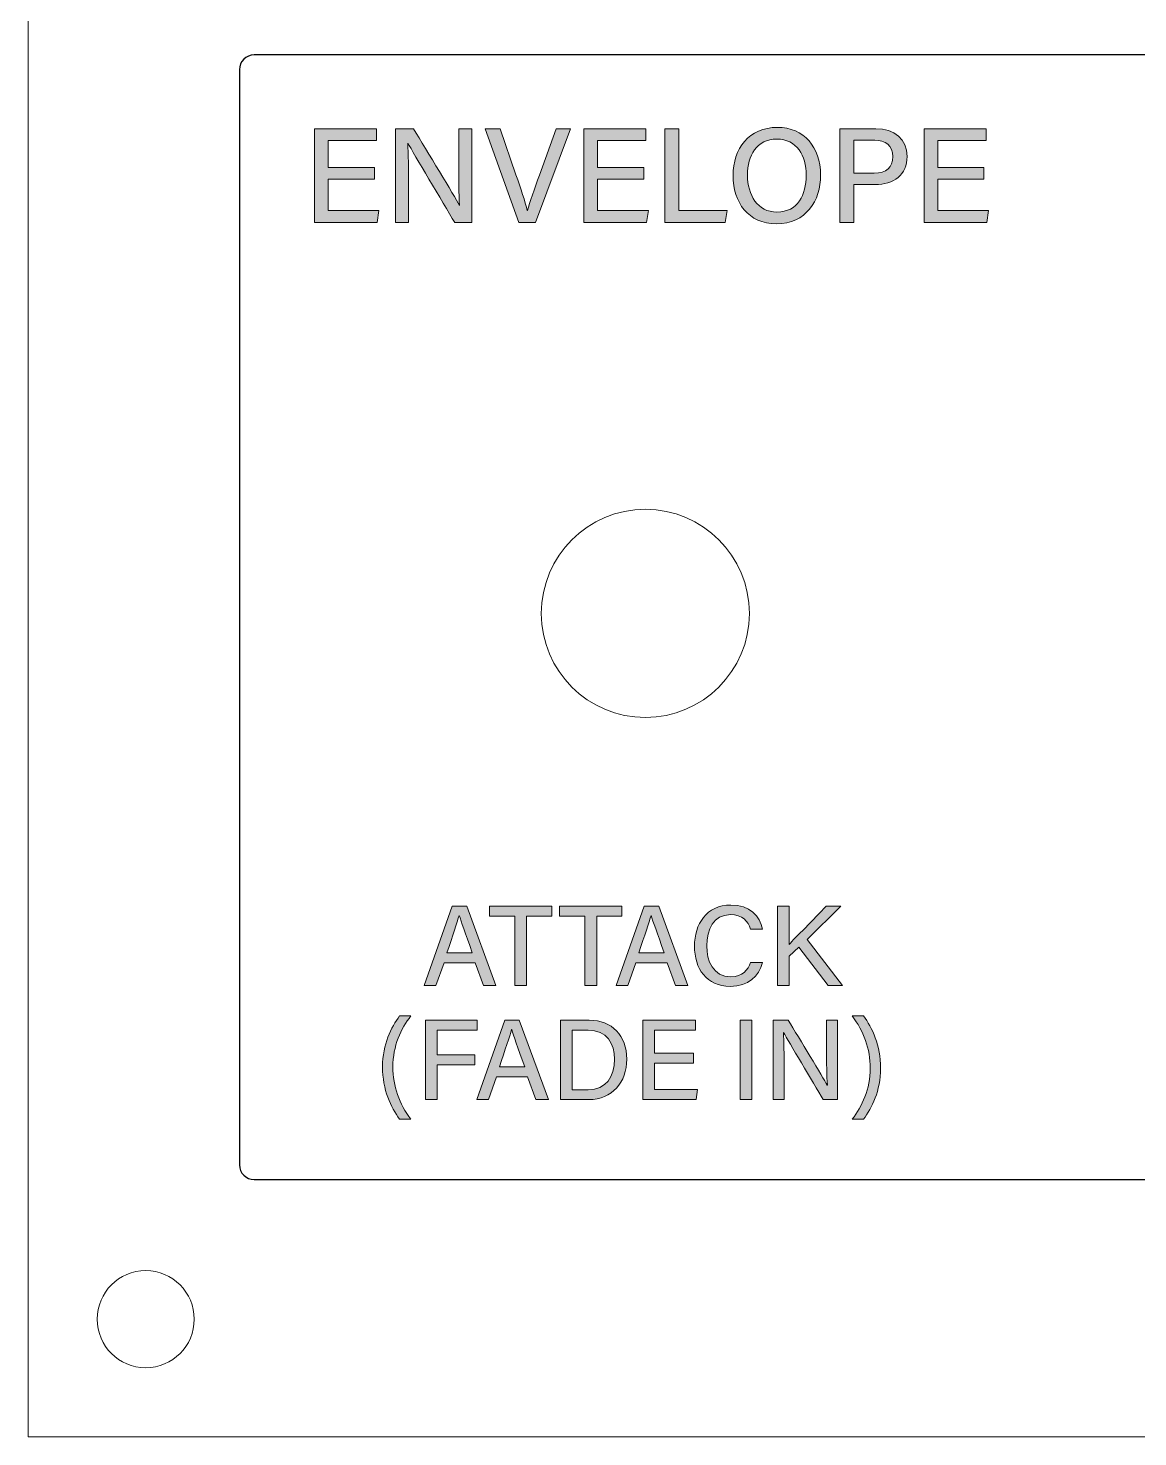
# Model space of a CAD drawing. Header units: millimetres. Extents: x 0 to 175, y 279 to 475.
# Drawn here: x 0 to 37.76, y 279.4 to 327.3 of the extents above; entities that cross this region are included whole.
import ezdxf

# ---------------------------------------------------------------- set-up
doc = ezdxf.new("R2010")
doc.units = ezdxf.units.MM
doc.header["$MEASUREMENT"] = 0
for name, color, linetype, lineweight in [('holes', 7, 'Continuous', 0), ('LINES', 7, 'Continuous', 0), ('new text', 7, 'Continuous', 0), ('outline', 7, 'Continuous', 0)]:
    doc.layers.add(name, color=color, linetype=linetype, lineweight=lineweight)

# ---------------------------------------------------------------- blocks, each defined once
blk = doc.blocks.new('Block_2')
at = {"layer": 'new text', "transparency": 33554687}
h = blk.add_hatch(color=7, dxfattribs=at)
h.dxf.hatch_style = 2
edge = h.paths.add_edge_path()
edge.add_spline(control_points=[(11.779, 322.164), (11.779, 322.164), (10.206, 322.164), (10.206, 322.164), (10.206, 322.164), (10.206, 321.097), (10.206, 321.097), (10.206, 321.097), (11.935, 321.097), (11.935, 321.097), (11.935, 321.097), (11.875, 320.697), (11.875, 320.697), (11.875, 320.697), (9.744, 320.697), (9.744, 320.697), (9.744, 320.697), (9.744, 323.882), (9.744, 323.882), (9.744, 323.882), (11.853, 323.882), (11.853, 323.882), (11.853, 323.882), (11.853, 323.482), (11.853, 323.482), (11.853, 323.482), (10.206, 323.482), (10.206, 323.482), (10.206, 323.482), (10.206, 322.565), (10.206, 322.565), (10.206, 322.565), (11.779, 322.565), (11.779, 322.565), (11.779, 322.565), (11.779, 322.164), (11.779, 322.164)], knot_values=[0, 0, 0, 0, 1, 1, 1, 2, 2, 2, 3, 3, 3, 4, 4, 4, 5, 5, 5, 6, 6, 6, 7, 7, 7, 8, 8, 8, 9, 9, 9, 10, 10, 10, 11, 11, 11, 12, 12, 12, 12], degree=3, periodic=0)
h = blk.add_hatch(color=7, dxfattribs=at)
h.dxf.hatch_style = 2
edge = h.paths.add_edge_path()
edge.add_spline(control_points=[(12.496, 320.697), (12.496, 320.697), (12.496, 323.882), (12.496, 323.882), (12.496, 323.882), (13.111, 323.882), (13.111, 323.882), (13.556, 323.143), (14.501, 321.615), (14.674, 321.268), (14.674, 321.268), (14.681, 321.268), (14.681, 321.268), (14.649, 321.663), (14.651, 322.175), (14.651, 322.695), (14.651, 322.695), (14.651, 323.882), (14.651, 323.882), (14.651, 323.882), (15.093, 323.882), (15.093, 323.882), (15.093, 323.882), (15.093, 320.697), (15.093, 320.697), (15.093, 320.697), (14.514, 320.697), (14.514, 320.697), (14.108, 321.375), (13.114, 323.038), (12.922, 323.397), (12.922, 323.397), (12.915, 323.397), (12.915, 323.397), (12.938, 323.05), (12.94, 322.489), (12.94, 321.915), (12.94, 321.915), (12.94, 320.697), (12.94, 320.697), (12.94, 320.697), (12.496, 320.697), (12.496, 320.697)], knot_values=[0, 0, 0, 0, 1, 1, 1, 2, 2, 2, 3, 3, 3, 4, 4, 4, 5, 5, 5, 6, 6, 6, 7, 7, 7, 8, 8, 8, 9, 9, 9, 10, 10, 10, 11, 11, 11, 12, 12, 12, 13, 13, 13, 14, 14, 14, 14], degree=3, periodic=0)
h = blk.add_hatch(color=7, dxfattribs=at)
h.dxf.hatch_style = 2
edge = h.paths.add_edge_path()
edge.add_spline(control_points=[(16.7, 320.697), (16.7, 320.697), (15.547, 323.882), (15.547, 323.882), (15.547, 323.882), (16.055, 323.882), (16.055, 323.882), (16.055, 323.882), (16.599, 322.317), (16.599, 322.317), (16.76, 321.853), (16.913, 321.4), (16.984, 321.102), (16.984, 321.102), (16.993, 321.102), (16.993, 321.102), (17.06, 321.37), (17.23, 321.842), (17.394, 322.302), (17.394, 322.302), (17.962, 323.882), (17.962, 323.882), (17.962, 323.882), (18.448, 323.882), (18.448, 323.882), (18.448, 323.882), (17.258, 320.697), (17.258, 320.697), (17.258, 320.697), (16.7, 320.697), (16.7, 320.697)], knot_values=[0, 0, 0, 0, 1, 1, 1, 2, 2, 2, 3, 3, 3, 4, 4, 4, 5, 5, 5, 6, 6, 6, 7, 7, 7, 8, 8, 8, 9, 9, 9, 10, 10, 10, 10], degree=3, periodic=0)
h = blk.add_hatch(color=7, dxfattribs=at)
h.dxf.hatch_style = 2
edge = h.paths.add_edge_path()
edge.add_spline(control_points=[(20.947, 322.164), (20.947, 322.164), (19.374, 322.164), (19.374, 322.164), (19.374, 322.164), (19.374, 321.097), (19.374, 321.097), (19.374, 321.097), (21.103, 321.097), (21.103, 321.097), (21.103, 321.097), (21.043, 320.697), (21.043, 320.697), (21.043, 320.697), (18.912, 320.697), (18.912, 320.697), (18.912, 320.697), (18.912, 323.882), (18.912, 323.882), (18.912, 323.882), (21.021, 323.882), (21.021, 323.882), (21.021, 323.882), (21.021, 323.482), (21.021, 323.482), (21.021, 323.482), (19.374, 323.482), (19.374, 323.482), (19.374, 323.482), (19.374, 322.565), (19.374, 322.565), (19.374, 322.565), (20.947, 322.565), (20.947, 322.565), (20.947, 322.565), (20.947, 322.164), (20.947, 322.164)], knot_values=[0, 0, 0, 0, 1, 1, 1, 2, 2, 2, 3, 3, 3, 4, 4, 4, 5, 5, 5, 6, 6, 6, 7, 7, 7, 8, 8, 8, 9, 9, 9, 10, 10, 10, 11, 11, 11, 12, 12, 12, 12], degree=3, periodic=0)
h = blk.add_hatch(color=7, dxfattribs=at)
h.dxf.hatch_style = 2
edge = h.paths.add_edge_path()
edge.add_spline(control_points=[(21.663, 323.882), (21.663, 323.882), (22.136, 323.882), (22.136, 323.882), (22.136, 323.882), (22.136, 321.097), (22.136, 321.097), (22.136, 321.097), (23.783, 321.097), (23.783, 321.097), (23.783, 321.097), (23.721, 320.697), (23.721, 320.697), (23.721, 320.697), (21.663, 320.697), (21.663, 320.697), (21.663, 320.697), (21.663, 323.882), (21.663, 323.882)], knot_values=[0, 0, 0, 0, 1, 1, 1, 2, 2, 2, 3, 3, 3, 4, 4, 4, 5, 5, 5, 6, 6, 6, 6], degree=3, periodic=0)
h = blk.add_hatch(color=7, dxfattribs=at)
h.dxf.hatch_style = 2
edge = h.paths.add_edge_path()
edge.add_spline(control_points=[(24.477, 322.304), (24.477, 321.628), (24.815, 321.049), (25.477, 321.049), (26.192, 321.049), (26.472, 321.641), (26.472, 322.3), (26.472, 322.97), (26.155, 323.53), (25.476, 323.53), (24.781, 323.53), (24.477, 322.972), (24.477, 322.304)], knot_values=[0, 0, 0, 0, 1, 1, 1, 2, 2, 2, 3, 3, 3, 4, 4, 4, 4], degree=3, periodic=0)
edge = h.paths.add_edge_path()
edge.add_spline(control_points=[(26.965, 322.307), (26.965, 321.428), (26.466, 320.651), (25.457, 320.651), (24.508, 320.651), (23.984, 321.376), (23.984, 322.29), (23.984, 323.204), (24.527, 323.928), (25.495, 323.928), (26.399, 323.928), (26.965, 323.259), (26.965, 322.307)], knot_values=[0, 0, 0, 0, 1, 1, 1, 2, 2, 2, 3, 3, 3, 4, 4, 4, 4], degree=3, periodic=0)
h = blk.add_hatch(color=7, dxfattribs=at)
h.dxf.hatch_style = 2
edge = h.paths.add_edge_path()
edge.add_spline(control_points=[(28.091, 322.375), (28.091, 322.375), (28.789, 322.375), (28.789, 322.375), (29.203, 322.375), (29.422, 322.571), (29.422, 322.933), (29.422, 323.31), (29.163, 323.491), (28.805, 323.491), (28.805, 323.491), (28.091, 323.491), (28.091, 323.491), (28.091, 323.491), (28.091, 322.375), (28.091, 322.375)], knot_values=[0, 0, 0, 0, 1, 1, 1, 2, 2, 2, 3, 3, 3, 4, 4, 4, 5, 5, 5, 5], degree=3, periodic=0)
edge = h.paths.add_edge_path()
edge.add_spline(control_points=[(27.616, 323.882), (27.616, 323.882), (28.846, 323.882), (28.846, 323.882), (29.477, 323.882), (29.907, 323.53), (29.907, 322.944), (29.907, 322.31), (29.446, 321.983), (28.822, 321.983), (28.822, 321.983), (28.091, 321.983), (28.091, 321.983), (28.091, 321.983), (28.091, 320.697), (28.091, 320.697), (28.091, 320.697), (27.616, 320.697), (27.616, 320.697), (27.616, 320.697), (27.616, 323.882), (27.616, 323.882)], knot_values=[0, 0, 0, 0, 1, 1, 1, 2, 2, 2, 3, 3, 3, 4, 4, 4, 5, 5, 5, 6, 6, 6, 7, 7, 7, 7], degree=3, periodic=0)
h = blk.add_hatch(color=7, dxfattribs=at)
h.dxf.hatch_style = 2
edge = h.paths.add_edge_path()
edge.add_spline(control_points=[(32.522, 322.164), (32.522, 322.164), (30.949, 322.164), (30.949, 322.164), (30.949, 322.164), (30.949, 321.097), (30.949, 321.097), (30.949, 321.097), (32.678, 321.097), (32.678, 321.097), (32.678, 321.097), (32.618, 320.697), (32.618, 320.697), (32.618, 320.697), (30.487, 320.697), (30.487, 320.697), (30.487, 320.697), (30.487, 323.882), (30.487, 323.882), (30.487, 323.882), (32.596, 323.882), (32.596, 323.882), (32.596, 323.882), (32.596, 323.482), (32.596, 323.482), (32.596, 323.482), (30.949, 323.482), (30.949, 323.482), (30.949, 323.482), (30.949, 322.565), (30.949, 322.565), (30.949, 322.565), (32.522, 322.565), (32.522, 322.565), (32.522, 322.565), (32.522, 322.164), (32.522, 322.164)], knot_values=[0, 0, 0, 0, 1, 1, 1, 2, 2, 2, 3, 3, 3, 4, 4, 4, 5, 5, 5, 6, 6, 6, 7, 7, 7, 8, 8, 8, 9, 9, 9, 10, 10, 10, 11, 11, 11, 12, 12, 12, 12], degree=3, periodic=0)
at = {"layer": 'new text'}
for points, knots in [([(11.779, 322.164), (11.779, 322.164), (10.206, 322.164), (10.206, 322.164), (10.206, 322.164), (10.206, 321.097), (10.206, 321.097), (10.206, 321.097), (11.935, 321.097), (11.935, 321.097), (11.935, 321.097), (11.875, 320.697), (11.875, 320.697), (11.875, 320.697), (9.744, 320.697), (9.744, 320.697), (9.744, 320.697), (9.744, 323.882), (9.744, 323.882), (9.744, 323.882), (11.853, 323.882), (11.853, 323.882), (11.853, 323.882), (11.853, 323.482), (11.853, 323.482), (11.853, 323.482), (10.206, 323.482), (10.206, 323.482), (10.206, 323.482), (10.206, 322.565), (10.206, 322.565), (10.206, 322.565), (11.779, 322.565), (11.779, 322.565), (11.779, 322.565), (11.779, 322.164), (11.779, 322.164)], [0, 0, 0, 0, 1, 1, 1, 2, 2, 2, 3, 3, 3, 4, 4, 4, 5, 5, 5, 6, 6, 6, 7, 7, 7, 8, 8, 8, 9, 9, 9, 10, 10, 10, 11, 11, 11, 12, 12, 12, 12]), ([(12.496, 320.697), (12.496, 320.697), (12.496, 323.882), (12.496, 323.882), (12.496, 323.882), (13.111, 323.882), (13.111, 323.882), (13.556, 323.143), (14.501, 321.615), (14.674, 321.268), (14.674, 321.268), (14.681, 321.268), (14.681, 321.268), (14.649, 321.663), (14.651, 322.175), (14.651, 322.695), (14.651, 322.695), (14.651, 323.882), (14.651, 323.882), (14.651, 323.882), (15.093, 323.882), (15.093, 323.882), (15.093, 323.882), (15.093, 320.697), (15.093, 320.697), (15.093, 320.697), (14.514, 320.697), (14.514, 320.697), (14.108, 321.375), (13.114, 323.038), (12.922, 323.397), (12.922, 323.397), (12.915, 323.397), (12.915, 323.397), (12.938, 323.05), (12.94, 322.489), (12.94, 321.915), (12.94, 321.915), (12.94, 320.697), (12.94, 320.697), (12.94, 320.697), (12.496, 320.697), (12.496, 320.697)], [0, 0, 0, 0, 1, 1, 1, 2, 2, 2, 3, 3, 3, 4, 4, 4, 5, 5, 5, 6, 6, 6, 7, 7, 7, 8, 8, 8, 9, 9, 9, 10, 10, 10, 11, 11, 11, 12, 12, 12, 13, 13, 13, 14, 14, 14, 14]), ([(16.7, 320.697), (16.7, 320.697), (15.547, 323.882), (15.547, 323.882), (15.547, 323.882), (16.055, 323.882), (16.055, 323.882), (16.055, 323.882), (16.599, 322.317), (16.599, 322.317), (16.76, 321.853), (16.913, 321.4), (16.984, 321.102), (16.984, 321.102), (16.993, 321.102), (16.993, 321.102), (17.06, 321.37), (17.23, 321.842), (17.394, 322.302), (17.394, 322.302), (17.962, 323.882), (17.962, 323.882), (17.962, 323.882), (18.448, 323.882), (18.448, 323.882), (18.448, 323.882), (17.258, 320.697), (17.258, 320.697), (17.258, 320.697), (16.7, 320.697), (16.7, 320.697)], [0, 0, 0, 0, 1, 1, 1, 2, 2, 2, 3, 3, 3, 4, 4, 4, 5, 5, 5, 6, 6, 6, 7, 7, 7, 8, 8, 8, 9, 9, 9, 10, 10, 10, 10]), ([(20.947, 322.164), (20.947, 322.164), (19.374, 322.164), (19.374, 322.164), (19.374, 322.164), (19.374, 321.097), (19.374, 321.097), (19.374, 321.097), (21.103, 321.097), (21.103, 321.097), (21.103, 321.097), (21.043, 320.697), (21.043, 320.697), (21.043, 320.697), (18.912, 320.697), (18.912, 320.697), (18.912, 320.697), (18.912, 323.882), (18.912, 323.882), (18.912, 323.882), (21.021, 323.882), (21.021, 323.882), (21.021, 323.882), (21.021, 323.482), (21.021, 323.482), (21.021, 323.482), (19.374, 323.482), (19.374, 323.482), (19.374, 323.482), (19.374, 322.565), (19.374, 322.565), (19.374, 322.565), (20.947, 322.565), (20.947, 322.565), (20.947, 322.565), (20.947, 322.164), (20.947, 322.164)], [0, 0, 0, 0, 1, 1, 1, 2, 2, 2, 3, 3, 3, 4, 4, 4, 5, 5, 5, 6, 6, 6, 7, 7, 7, 8, 8, 8, 9, 9, 9, 10, 10, 10, 11, 11, 11, 12, 12, 12, 12]), ([(21.663, 323.882), (21.663, 323.882), (22.136, 323.882), (22.136, 323.882), (22.136, 323.882), (22.136, 321.097), (22.136, 321.097), (22.136, 321.097), (23.783, 321.097), (23.783, 321.097), (23.783, 321.097), (23.721, 320.697), (23.721, 320.697), (23.721, 320.697), (21.663, 320.697), (21.663, 320.697), (21.663, 320.697), (21.663, 323.882), (21.663, 323.882)], [0, 0, 0, 0, 1, 1, 1, 2, 2, 2, 3, 3, 3, 4, 4, 4, 5, 5, 5, 6, 6, 6, 6]), ([(26.965, 322.307), (26.965, 321.428), (26.466, 320.651), (25.457, 320.651), (24.508, 320.651), (23.984, 321.376), (23.984, 322.29), (23.984, 323.204), (24.527, 323.928), (25.495, 323.928), (26.399, 323.928), (26.965, 323.259), (26.965, 322.307)], [0, 0, 0, 0, 1, 1, 1, 2, 2, 2, 3, 3, 3, 4, 4, 4, 4]), ([(27.616, 323.882), (27.616, 323.882), (28.846, 323.882), (28.846, 323.882), (29.477, 323.882), (29.907, 323.53), (29.907, 322.944), (29.907, 322.31), (29.446, 321.983), (28.822, 321.983), (28.822, 321.983), (28.091, 321.983), (28.091, 321.983), (28.091, 321.983), (28.091, 320.697), (28.091, 320.697), (28.091, 320.697), (27.616, 320.697), (27.616, 320.697), (27.616, 320.697), (27.616, 323.882), (27.616, 323.882)], [0, 0, 0, 0, 1, 1, 1, 2, 2, 2, 3, 3, 3, 4, 4, 4, 5, 5, 5, 6, 6, 6, 7, 7, 7, 7]), ([(32.522, 322.164), (32.522, 322.164), (30.949, 322.164), (30.949, 322.164), (30.949, 322.164), (30.949, 321.097), (30.949, 321.097), (30.949, 321.097), (32.678, 321.097), (32.678, 321.097), (32.678, 321.097), (32.618, 320.697), (32.618, 320.697), (32.618, 320.697), (30.487, 320.697), (30.487, 320.697), (30.487, 320.697), (30.487, 323.882), (30.487, 323.882), (30.487, 323.882), (32.596, 323.882), (32.596, 323.882), (32.596, 323.882), (32.596, 323.482), (32.596, 323.482), (32.596, 323.482), (30.949, 323.482), (30.949, 323.482), (30.949, 323.482), (30.949, 322.565), (30.949, 322.565), (30.949, 322.565), (32.522, 322.565), (32.522, 322.565), (32.522, 322.565), (32.522, 322.164), (32.522, 322.164)], [0, 0, 0, 0, 1, 1, 1, 2, 2, 2, 3, 3, 3, 4, 4, 4, 5, 5, 5, 6, 6, 6, 7, 7, 7, 8, 8, 8, 9, 9, 9, 10, 10, 10, 11, 11, 11, 12, 12, 12, 12]), ([(24.477, 322.304), (24.477, 321.628), (24.815, 321.049), (25.477, 321.049), (26.192, 321.049), (26.472, 321.641), (26.472, 322.3), (26.472, 322.97), (26.155, 323.53), (25.476, 323.53), (24.781, 323.53), (24.477, 322.972), (24.477, 322.304)], [0, 0, 0, 0, 1, 1, 1, 2, 2, 2, 3, 3, 3, 4, 4, 4, 4]), ([(28.091, 322.375), (28.091, 322.375), (28.789, 322.375), (28.789, 322.375), (29.203, 322.375), (29.422, 322.571), (29.422, 322.933), (29.422, 323.31), (29.163, 323.491), (28.805, 323.491), (28.805, 323.491), (28.091, 323.491), (28.091, 323.491), (28.091, 323.491), (28.091, 322.375), (28.091, 322.375)], [0, 0, 0, 0, 1, 1, 1, 2, 2, 2, 3, 3, 3, 4, 4, 4, 5, 5, 5, 5])]:
    blk.add_open_spline(points, degree=3, knots=knots, dxfattribs=at)
blk = doc.blocks.new('Block_19')
at = {"layer": 'new text', "transparency": 33554687}
h = blk.add_hatch(color=7, dxfattribs=at)
h.dxf.hatch_style = 2
edge = h.paths.add_edge_path()
edge.add_spline(control_points=[(24.982, 295.528), (24.864, 295.062), (24.516, 294.716), (23.892, 294.716), (23.077, 294.716), (22.671, 295.327), (22.671, 296.089), (22.671, 296.823), (23.08, 297.485), (23.908, 297.485), (24.56, 297.485), (24.905, 297.112), (24.982, 296.661), (24.982, 296.661), (24.582, 296.661), (24.582, 296.661), (24.493, 296.938), (24.308, 297.157), (23.893, 297.157), (23.32, 297.157), (23.088, 296.637), (23.088, 296.102), (23.088, 295.587), (23.306, 295.044), (23.909, 295.044), (24.318, 295.044), (24.488, 295.286), (24.58, 295.528), (24.58, 295.528), (24.982, 295.528), (24.982, 295.528)], knot_values=[0, 0, 0, 0, 1, 1, 1, 2, 2, 2, 3, 3, 3, 4, 4, 4, 5, 5, 5, 6, 6, 6, 7, 7, 7, 8, 8, 8, 9, 9, 9, 10, 10, 10, 10], degree=3, periodic=0)
h = blk.add_hatch(color=7, dxfattribs=at)
h.dxf.hatch_style = 2
edge = h.paths.add_edge_path()
edge.add_spline(control_points=[(15.111, 295.863), (14.867, 296.545), (14.729, 296.919), (14.669, 297.131), (14.669, 297.131), (14.665, 297.131), (14.665, 297.131), (14.599, 296.896), (14.446, 296.446), (14.249, 295.863), (14.249, 295.863), (15.111, 295.863), (15.111, 295.863)], knot_values=[0, 0, 0, 0, 1, 1, 1, 2, 2, 2, 3, 3, 3, 4, 4, 4, 4], degree=3, periodic=0)
edge = h.paths.add_edge_path()
edge.add_spline(control_points=[(14.151, 295.524), (14.151, 295.524), (13.876, 294.751), (13.876, 294.751), (13.876, 294.751), (13.479, 294.751), (13.479, 294.751), (13.479, 294.751), (14.43, 297.446), (14.43, 297.446), (14.43, 297.446), (14.926, 297.446), (14.926, 297.446), (14.926, 297.446), (15.918, 294.751), (15.918, 294.751), (15.918, 294.751), (15.494, 294.751), (15.494, 294.751), (15.494, 294.751), (15.209, 295.524), (15.209, 295.524), (15.209, 295.524), (14.151, 295.524), (14.151, 295.524)], knot_values=[0, 0, 0, 0, 1, 1, 1, 2, 2, 2, 3, 3, 3, 4, 4, 4, 5, 5, 5, 6, 6, 6, 7, 7, 7, 8, 8, 8, 8], degree=3, periodic=0)
h = blk.add_hatch(color=7, dxfattribs=at)
h.dxf.hatch_style = 2
edge = h.paths.add_edge_path()
edge.add_spline(control_points=[(16.559, 297.108), (16.559, 297.108), (15.698, 297.108), (15.698, 297.108), (15.698, 297.108), (15.698, 297.446), (15.698, 297.446), (15.698, 297.446), (17.823, 297.446), (17.823, 297.446), (17.823, 297.446), (17.823, 297.108), (17.823, 297.108), (17.823, 297.108), (16.962, 297.108), (16.962, 297.108), (16.962, 297.108), (16.962, 294.751), (16.962, 294.751), (16.962, 294.751), (16.559, 294.751), (16.559, 294.751), (16.559, 294.751), (16.559, 297.108), (16.559, 297.108)], knot_values=[0, 0, 0, 0, 1, 1, 1, 2, 2, 2, 3, 3, 3, 4, 4, 4, 5, 5, 5, 6, 6, 6, 7, 7, 7, 8, 8, 8, 8], degree=3, periodic=0)
h = blk.add_hatch(color=7, dxfattribs=at)
h.dxf.hatch_style = 2
edge = h.paths.add_edge_path()
edge.add_spline(control_points=[(18.942, 297.108), (18.942, 297.108), (18.081, 297.108), (18.081, 297.108), (18.081, 297.108), (18.081, 297.446), (18.081, 297.446), (18.081, 297.446), (20.205, 297.446), (20.205, 297.446), (20.205, 297.446), (20.205, 297.108), (20.205, 297.108), (20.205, 297.108), (19.344, 297.108), (19.344, 297.108), (19.344, 297.108), (19.344, 294.751), (19.344, 294.751), (19.344, 294.751), (18.942, 294.751), (18.942, 294.751), (18.942, 294.751), (18.942, 297.108), (18.942, 297.108)], knot_values=[0, 0, 0, 0, 1, 1, 1, 2, 2, 2, 3, 3, 3, 4, 4, 4, 5, 5, 5, 6, 6, 6, 7, 7, 7, 8, 8, 8, 8], degree=3, periodic=0)
h = blk.add_hatch(color=7, dxfattribs=at)
h.dxf.hatch_style = 2
edge = h.paths.add_edge_path()
edge.add_spline(control_points=[(21.642, 295.863), (21.397, 296.545), (21.26, 296.919), (21.2, 297.131), (21.2, 297.131), (21.196, 297.131), (21.196, 297.131), (21.13, 296.896), (20.977, 296.446), (20.78, 295.863), (20.78, 295.863), (21.642, 295.863), (21.642, 295.863)], knot_values=[0, 0, 0, 0, 1, 1, 1, 2, 2, 2, 3, 3, 3, 4, 4, 4, 4], degree=3, periodic=0)
edge = h.paths.add_edge_path()
edge.add_spline(control_points=[(20.682, 295.524), (20.682, 295.524), (20.407, 294.751), (20.407, 294.751), (20.407, 294.751), (20.01, 294.751), (20.01, 294.751), (20.01, 294.751), (20.961, 297.446), (20.961, 297.446), (20.961, 297.446), (21.457, 297.446), (21.457, 297.446), (21.457, 297.446), (22.449, 294.751), (22.449, 294.751), (22.449, 294.751), (22.024, 294.751), (22.024, 294.751), (22.024, 294.751), (21.74, 295.524), (21.74, 295.524), (21.74, 295.524), (20.682, 295.524), (20.682, 295.524)], knot_values=[0, 0, 0, 0, 1, 1, 1, 2, 2, 2, 3, 3, 3, 4, 4, 4, 5, 5, 5, 6, 6, 6, 7, 7, 7, 8, 8, 8, 8], degree=3, periodic=0)
h = blk.add_hatch(color=7, dxfattribs=at)
h.dxf.hatch_style = 2
edge = h.paths.add_edge_path()
edge.add_spline(control_points=[(25.495, 297.446), (25.495, 297.446), (25.892, 297.446), (25.892, 297.446), (25.892, 297.446), (25.892, 296.147), (25.892, 296.147), (26.088, 296.354), (26.748, 297.019), (27.157, 297.446), (27.157, 297.446), (27.65, 297.446), (27.65, 297.446), (27.65, 297.446), (26.505, 296.313), (26.505, 296.313), (26.505, 296.313), (27.704, 294.751), (27.704, 294.751), (27.704, 294.751), (27.22, 294.751), (27.22, 294.751), (27.22, 294.751), (26.225, 296.053), (26.225, 296.053), (26.225, 296.053), (25.892, 295.749), (25.892, 295.749), (25.892, 295.749), (25.892, 294.751), (25.892, 294.751), (25.892, 294.751), (25.495, 294.751), (25.495, 294.751), (25.495, 294.751), (25.495, 297.446), (25.495, 297.446)], knot_values=[0, 0, 0, 0, 1, 1, 1, 2, 2, 2, 3, 3, 3, 4, 4, 4, 5, 5, 5, 6, 6, 6, 7, 7, 7, 8, 8, 8, 9, 9, 9, 10, 10, 10, 11, 11, 11, 12, 12, 12, 12], degree=3, periodic=0)
h = blk.add_hatch(color=7, dxfattribs=at)
h.dxf.hatch_style = 2
edge = h.paths.add_edge_path()
edge.add_spline(control_points=[(13.021, 293.715), (12.687, 293.277), (12.409, 292.695), (12.409, 291.979), (12.409, 291.325), (12.635, 290.714), (13.021, 290.2), (13.021, 290.2), (12.639, 290.2), (12.639, 290.2), (12.342, 290.6), (12.058, 291.205), (12.058, 291.983), (12.058, 292.753), (12.349, 293.327), (12.639, 293.715), (12.639, 293.715), (13.021, 293.715), (13.021, 293.715)], knot_values=[0, 0, 0, 0, 1, 1, 1, 2, 2, 2, 3, 3, 3, 4, 4, 4, 5, 5, 5, 6, 6, 6, 6], degree=3, periodic=0)
h = blk.add_hatch(color=7, dxfattribs=at)
h.dxf.hatch_style = 2
edge = h.paths.add_edge_path()
edge.add_spline(control_points=[(28.04, 290.2), (28.374, 290.638), (28.653, 291.22), (28.653, 291.935), (28.653, 292.59), (28.426, 293.201), (28.04, 293.715), (28.04, 293.715), (28.422, 293.715), (28.422, 293.715), (28.719, 293.315), (29.004, 292.71), (29.004, 291.932), (29.004, 291.162), (28.712, 290.587), (28.422, 290.2), (28.422, 290.2), (28.04, 290.2), (28.04, 290.2)], knot_values=[0, 0, 0, 0, 1, 1, 1, 2, 2, 2, 3, 3, 3, 4, 4, 4, 5, 5, 5, 6, 6, 6, 6], degree=3, periodic=0)
h = blk.add_hatch(color=7, dxfattribs=at)
h.dxf.hatch_style = 2
edge = h.paths.add_edge_path()
edge.add_spline(control_points=[(13.52, 293.566), (13.52, 293.566), (15.28, 293.566), (15.28, 293.566), (15.28, 293.566), (15.28, 293.227), (15.28, 293.227), (15.28, 293.227), (13.913, 293.227), (13.913, 293.227), (13.913, 293.227), (13.913, 292.393), (13.913, 292.393), (13.913, 292.393), (15.195, 292.393), (15.195, 292.393), (15.195, 292.393), (15.195, 292.054), (15.195, 292.054), (15.195, 292.054), (13.913, 292.054), (13.913, 292.054), (13.913, 292.054), (13.913, 290.87), (13.913, 290.87), (13.913, 290.87), (13.52, 290.87), (13.52, 290.87), (13.52, 290.87), (13.52, 293.566), (13.52, 293.566)], knot_values=[0, 0, 0, 0, 1, 1, 1, 2, 2, 2, 3, 3, 3, 4, 4, 4, 5, 5, 5, 6, 6, 6, 7, 7, 7, 8, 8, 8, 9, 9, 9, 10, 10, 10, 10], degree=3, periodic=0)
h = blk.add_hatch(color=7, dxfattribs=at)
h.dxf.hatch_style = 2
edge = h.paths.add_edge_path()
edge.add_spline(control_points=[(16.896, 291.982), (16.652, 292.664), (16.514, 293.038), (16.454, 293.251), (16.454, 293.251), (16.451, 293.251), (16.451, 293.251), (16.385, 293.015), (16.231, 292.565), (16.034, 291.982), (16.034, 291.982), (16.896, 291.982), (16.896, 291.982)], knot_values=[0, 0, 0, 0, 1, 1, 1, 2, 2, 2, 3, 3, 3, 4, 4, 4, 4], degree=3, periodic=0)
edge = h.paths.add_edge_path()
edge.add_spline(control_points=[(15.936, 291.644), (15.936, 291.644), (15.661, 290.87), (15.661, 290.87), (15.661, 290.87), (15.264, 290.87), (15.264, 290.87), (15.264, 290.87), (16.216, 293.566), (16.216, 293.566), (16.216, 293.566), (16.711, 293.566), (16.711, 293.566), (16.711, 293.566), (17.703, 290.87), (17.703, 290.87), (17.703, 290.87), (17.279, 290.87), (17.279, 290.87), (17.279, 290.87), (16.994, 291.644), (16.994, 291.644), (16.994, 291.644), (15.936, 291.644), (15.936, 291.644)], knot_values=[0, 0, 0, 0, 1, 1, 1, 2, 2, 2, 3, 3, 3, 4, 4, 4, 5, 5, 5, 6, 6, 6, 7, 7, 7, 8, 8, 8, 8], degree=3, periodic=0)
h = blk.add_hatch(color=7, dxfattribs=at)
h.dxf.hatch_style = 2
edge = h.paths.add_edge_path()
edge.add_spline(control_points=[(18.511, 291.205), (18.511, 291.205), (19.052, 291.205), (19.052, 291.205), (19.664, 291.205), (19.952, 291.646), (19.952, 292.24), (19.952, 292.755), (19.689, 293.231), (19.054, 293.231), (19.054, 293.231), (18.511, 293.231), (18.511, 293.231), (18.511, 293.231), (18.511, 291.205), (18.511, 291.205)], knot_values=[0, 0, 0, 0, 1, 1, 1, 2, 2, 2, 3, 3, 3, 4, 4, 4, 5, 5, 5, 5], degree=3, periodic=0)
edge = h.paths.add_edge_path()
edge.add_spline(control_points=[(18.111, 293.566), (18.111, 293.566), (19.094, 293.566), (19.094, 293.566), (19.857, 293.566), (20.369, 293.049), (20.369, 292.246), (20.369, 291.451), (19.87, 290.87), (19.079, 290.87), (19.079, 290.87), (18.111, 290.87), (18.111, 290.87), (18.111, 290.87), (18.111, 293.566), (18.111, 293.566)], knot_values=[0, 0, 0, 0, 1, 1, 1, 2, 2, 2, 3, 3, 3, 4, 4, 4, 5, 5, 5, 5], degree=3, periodic=0)
h = blk.add_hatch(color=7, dxfattribs=at)
h.dxf.hatch_style = 2
edge = h.paths.add_edge_path()
edge.add_spline(control_points=[(22.642, 292.112), (22.642, 292.112), (21.311, 292.112), (21.311, 292.112), (21.311, 292.112), (21.311, 291.209), (21.311, 291.209), (21.311, 291.209), (22.774, 291.209), (22.774, 291.209), (22.774, 291.209), (22.724, 290.87), (22.724, 290.87), (22.724, 290.87), (20.92, 290.87), (20.92, 290.87), (20.92, 290.87), (20.92, 293.566), (20.92, 293.566), (20.92, 293.566), (22.705, 293.566), (22.705, 293.566), (22.705, 293.566), (22.705, 293.227), (22.705, 293.227), (22.705, 293.227), (21.311, 293.227), (21.311, 293.227), (21.311, 293.227), (21.311, 292.45), (21.311, 292.45), (21.311, 292.45), (22.642, 292.45), (22.642, 292.45), (22.642, 292.45), (22.642, 292.112), (22.642, 292.112)], knot_values=[0, 0, 0, 0, 1, 1, 1, 2, 2, 2, 3, 3, 3, 4, 4, 4, 5, 5, 5, 6, 6, 6, 7, 7, 7, 8, 8, 8, 9, 9, 9, 10, 10, 10, 11, 11, 11, 12, 12, 12, 12], degree=3, periodic=0)
h = blk.add_hatch(color=7, dxfattribs=at)
h.dxf.hatch_style = 2
edge = h.paths.add_edge_path()
edge.add_spline(control_points=[(24.626, 293.566), (24.626, 293.566), (24.626, 290.87), (24.626, 290.87), (24.626, 290.87), (24.226, 290.87), (24.226, 290.87), (24.226, 290.87), (24.226, 293.566), (24.226, 293.566), (24.226, 293.566), (24.626, 293.566), (24.626, 293.566)], knot_values=[0, 0, 0, 0, 1, 1, 1, 2, 2, 2, 3, 3, 3, 4, 4, 4, 4], degree=3, periodic=0)
h = blk.add_hatch(color=7, dxfattribs=at)
h.dxf.hatch_style = 2
edge = h.paths.add_edge_path()
edge.add_spline(control_points=[(25.344, 290.87), (25.344, 290.87), (25.344, 293.566), (25.344, 293.566), (25.344, 293.566), (25.864, 293.566), (25.864, 293.566), (26.241, 292.94), (27.041, 291.647), (27.187, 291.353), (27.187, 291.353), (27.193, 291.353), (27.193, 291.353), (27.166, 291.687), (27.168, 292.121), (27.168, 292.561), (27.168, 292.561), (27.168, 293.566), (27.168, 293.566), (27.168, 293.566), (27.542, 293.566), (27.542, 293.566), (27.542, 293.566), (27.542, 290.87), (27.542, 290.87), (27.542, 290.87), (27.052, 290.87), (27.052, 290.87), (26.708, 291.444), (25.867, 292.851), (25.705, 293.155), (25.705, 293.155), (25.699, 293.155), (25.699, 293.155), (25.718, 292.862), (25.72, 292.386), (25.72, 291.901), (25.72, 291.901), (25.72, 290.87), (25.72, 290.87), (25.72, 290.87), (25.344, 290.87), (25.344, 290.87)], knot_values=[0, 0, 0, 0, 1, 1, 1, 2, 2, 2, 3, 3, 3, 4, 4, 4, 5, 5, 5, 6, 6, 6, 7, 7, 7, 8, 8, 8, 9, 9, 9, 10, 10, 10, 11, 11, 11, 12, 12, 12, 13, 13, 13, 14, 14, 14, 14], degree=3, periodic=0)
at = {"layer": 'new text'}
for points, knots in [([(24.982, 295.528), (24.864, 295.062), (24.516, 294.716), (23.892, 294.716), (23.077, 294.716), (22.671, 295.327), (22.671, 296.089), (22.671, 296.823), (23.08, 297.485), (23.908, 297.485), (24.56, 297.485), (24.905, 297.112), (24.982, 296.661), (24.982, 296.661), (24.582, 296.661), (24.582, 296.661), (24.493, 296.938), (24.308, 297.157), (23.893, 297.157), (23.32, 297.157), (23.088, 296.637), (23.088, 296.102), (23.088, 295.587), (23.306, 295.044), (23.909, 295.044), (24.318, 295.044), (24.488, 295.286), (24.58, 295.528), (24.58, 295.528), (24.982, 295.528), (24.982, 295.528)], [0, 0, 0, 0, 1, 1, 1, 2, 2, 2, 3, 3, 3, 4, 4, 4, 5, 5, 5, 6, 6, 6, 7, 7, 7, 8, 8, 8, 9, 9, 9, 10, 10, 10, 10]), ([(14.151, 295.524), (14.151, 295.524), (13.876, 294.751), (13.876, 294.751), (13.876, 294.751), (13.479, 294.751), (13.479, 294.751), (13.479, 294.751), (14.43, 297.446), (14.43, 297.446), (14.43, 297.446), (14.926, 297.446), (14.926, 297.446), (14.926, 297.446), (15.918, 294.751), (15.918, 294.751), (15.918, 294.751), (15.494, 294.751), (15.494, 294.751), (15.494, 294.751), (15.209, 295.524), (15.209, 295.524), (15.209, 295.524), (14.151, 295.524), (14.151, 295.524)], [0, 0, 0, 0, 1, 1, 1, 2, 2, 2, 3, 3, 3, 4, 4, 4, 5, 5, 5, 6, 6, 6, 7, 7, 7, 8, 8, 8, 8]), ([(15.111, 295.863), (14.867, 296.545), (14.729, 296.919), (14.669, 297.131), (14.669, 297.131), (14.665, 297.131), (14.665, 297.131), (14.599, 296.896), (14.446, 296.446), (14.249, 295.863), (14.249, 295.863), (15.111, 295.863), (15.111, 295.863)], [0, 0, 0, 0, 1, 1, 1, 2, 2, 2, 3, 3, 3, 4, 4, 4, 4]), ([(16.559, 297.108), (16.559, 297.108), (15.698, 297.108), (15.698, 297.108), (15.698, 297.108), (15.698, 297.446), (15.698, 297.446), (15.698, 297.446), (17.823, 297.446), (17.823, 297.446), (17.823, 297.446), (17.823, 297.108), (17.823, 297.108), (17.823, 297.108), (16.962, 297.108), (16.962, 297.108), (16.962, 297.108), (16.962, 294.751), (16.962, 294.751), (16.962, 294.751), (16.559, 294.751), (16.559, 294.751), (16.559, 294.751), (16.559, 297.108), (16.559, 297.108)], [0, 0, 0, 0, 1, 1, 1, 2, 2, 2, 3, 3, 3, 4, 4, 4, 5, 5, 5, 6, 6, 6, 7, 7, 7, 8, 8, 8, 8]), ([(18.942, 297.108), (18.942, 297.108), (18.081, 297.108), (18.081, 297.108), (18.081, 297.108), (18.081, 297.446), (18.081, 297.446), (18.081, 297.446), (20.205, 297.446), (20.205, 297.446), (20.205, 297.446), (20.205, 297.108), (20.205, 297.108), (20.205, 297.108), (19.344, 297.108), (19.344, 297.108), (19.344, 297.108), (19.344, 294.751), (19.344, 294.751), (19.344, 294.751), (18.942, 294.751), (18.942, 294.751), (18.942, 294.751), (18.942, 297.108), (18.942, 297.108)], [0, 0, 0, 0, 1, 1, 1, 2, 2, 2, 3, 3, 3, 4, 4, 4, 5, 5, 5, 6, 6, 6, 7, 7, 7, 8, 8, 8, 8]), ([(20.682, 295.524), (20.682, 295.524), (20.407, 294.751), (20.407, 294.751), (20.407, 294.751), (20.01, 294.751), (20.01, 294.751), (20.01, 294.751), (20.961, 297.446), (20.961, 297.446), (20.961, 297.446), (21.457, 297.446), (21.457, 297.446), (21.457, 297.446), (22.449, 294.751), (22.449, 294.751), (22.449, 294.751), (22.024, 294.751), (22.024, 294.751), (22.024, 294.751), (21.74, 295.524), (21.74, 295.524), (21.74, 295.524), (20.682, 295.524), (20.682, 295.524)], [0, 0, 0, 0, 1, 1, 1, 2, 2, 2, 3, 3, 3, 4, 4, 4, 5, 5, 5, 6, 6, 6, 7, 7, 7, 8, 8, 8, 8]), ([(21.642, 295.863), (21.397, 296.545), (21.26, 296.919), (21.2, 297.131), (21.2, 297.131), (21.196, 297.131), (21.196, 297.131), (21.13, 296.896), (20.977, 296.446), (20.78, 295.863), (20.78, 295.863), (21.642, 295.863), (21.642, 295.863)], [0, 0, 0, 0, 1, 1, 1, 2, 2, 2, 3, 3, 3, 4, 4, 4, 4]), ([(25.495, 297.446), (25.495, 297.446), (25.892, 297.446), (25.892, 297.446), (25.892, 297.446), (25.892, 296.147), (25.892, 296.147), (26.088, 296.354), (26.748, 297.019), (27.157, 297.446), (27.157, 297.446), (27.65, 297.446), (27.65, 297.446), (27.65, 297.446), (26.505, 296.313), (26.505, 296.313), (26.505, 296.313), (27.704, 294.751), (27.704, 294.751), (27.704, 294.751), (27.22, 294.751), (27.22, 294.751), (27.22, 294.751), (26.225, 296.053), (26.225, 296.053), (26.225, 296.053), (25.892, 295.749), (25.892, 295.749), (25.892, 295.749), (25.892, 294.751), (25.892, 294.751), (25.892, 294.751), (25.495, 294.751), (25.495, 294.751), (25.495, 294.751), (25.495, 297.446), (25.495, 297.446)], [0, 0, 0, 0, 1, 1, 1, 2, 2, 2, 3, 3, 3, 4, 4, 4, 5, 5, 5, 6, 6, 6, 7, 7, 7, 8, 8, 8, 9, 9, 9, 10, 10, 10, 11, 11, 11, 12, 12, 12, 12]), ([(13.021, 293.715), (12.687, 293.277), (12.409, 292.695), (12.409, 291.979), (12.409, 291.325), (12.635, 290.714), (13.021, 290.2), (13.021, 290.2), (12.639, 290.2), (12.639, 290.2), (12.342, 290.6), (12.058, 291.205), (12.058, 291.983), (12.058, 292.753), (12.349, 293.327), (12.639, 293.715), (12.639, 293.715), (13.021, 293.715), (13.021, 293.715)], [0, 0, 0, 0, 1, 1, 1, 2, 2, 2, 3, 3, 3, 4, 4, 4, 5, 5, 5, 6, 6, 6, 6]), ([(28.04, 290.2), (28.374, 290.638), (28.653, 291.22), (28.653, 291.935), (28.653, 292.59), (28.426, 293.201), (28.04, 293.715), (28.04, 293.715), (28.422, 293.715), (28.422, 293.715), (28.719, 293.315), (29.004, 292.71), (29.004, 291.932), (29.004, 291.162), (28.712, 290.587), (28.422, 290.2), (28.422, 290.2), (28.04, 290.2), (28.04, 290.2)], [0, 0, 0, 0, 1, 1, 1, 2, 2, 2, 3, 3, 3, 4, 4, 4, 5, 5, 5, 6, 6, 6, 6]), ([(13.52, 293.566), (13.52, 293.566), (15.28, 293.566), (15.28, 293.566), (15.28, 293.566), (15.28, 293.227), (15.28, 293.227), (15.28, 293.227), (13.913, 293.227), (13.913, 293.227), (13.913, 293.227), (13.913, 292.393), (13.913, 292.393), (13.913, 292.393), (15.195, 292.393), (15.195, 292.393), (15.195, 292.393), (15.195, 292.054), (15.195, 292.054), (15.195, 292.054), (13.913, 292.054), (13.913, 292.054), (13.913, 292.054), (13.913, 290.87), (13.913, 290.87), (13.913, 290.87), (13.52, 290.87), (13.52, 290.87), (13.52, 290.87), (13.52, 293.566), (13.52, 293.566)], [0, 0, 0, 0, 1, 1, 1, 2, 2, 2, 3, 3, 3, 4, 4, 4, 5, 5, 5, 6, 6, 6, 7, 7, 7, 8, 8, 8, 9, 9, 9, 10, 10, 10, 10]), ([(15.936, 291.644), (15.936, 291.644), (15.661, 290.87), (15.661, 290.87), (15.661, 290.87), (15.264, 290.87), (15.264, 290.87), (15.264, 290.87), (16.216, 293.566), (16.216, 293.566), (16.216, 293.566), (16.711, 293.566), (16.711, 293.566), (16.711, 293.566), (17.703, 290.87), (17.703, 290.87), (17.703, 290.87), (17.279, 290.87), (17.279, 290.87), (17.279, 290.87), (16.994, 291.644), (16.994, 291.644), (16.994, 291.644), (15.936, 291.644), (15.936, 291.644)], [0, 0, 0, 0, 1, 1, 1, 2, 2, 2, 3, 3, 3, 4, 4, 4, 5, 5, 5, 6, 6, 6, 7, 7, 7, 8, 8, 8, 8]), ([(16.896, 291.982), (16.652, 292.664), (16.514, 293.038), (16.454, 293.251), (16.454, 293.251), (16.451, 293.251), (16.451, 293.251), (16.385, 293.015), (16.231, 292.565), (16.034, 291.982), (16.034, 291.982), (16.896, 291.982), (16.896, 291.982)], [0, 0, 0, 0, 1, 1, 1, 2, 2, 2, 3, 3, 3, 4, 4, 4, 4]), ([(18.111, 293.566), (18.111, 293.566), (19.094, 293.566), (19.094, 293.566), (19.857, 293.566), (20.369, 293.049), (20.369, 292.246), (20.369, 291.451), (19.87, 290.87), (19.079, 290.87), (19.079, 290.87), (18.111, 290.87), (18.111, 290.87), (18.111, 290.87), (18.111, 293.566), (18.111, 293.566)], [0, 0, 0, 0, 1, 1, 1, 2, 2, 2, 3, 3, 3, 4, 4, 4, 5, 5, 5, 5]), ([(18.511, 291.205), (18.511, 291.205), (19.052, 291.205), (19.052, 291.205), (19.664, 291.205), (19.952, 291.646), (19.952, 292.24), (19.952, 292.755), (19.689, 293.231), (19.054, 293.231), (19.054, 293.231), (18.511, 293.231), (18.511, 293.231), (18.511, 293.231), (18.511, 291.205), (18.511, 291.205)], [0, 0, 0, 0, 1, 1, 1, 2, 2, 2, 3, 3, 3, 4, 4, 4, 5, 5, 5, 5]), ([(22.642, 292.112), (22.642, 292.112), (21.311, 292.112), (21.311, 292.112), (21.311, 292.112), (21.311, 291.209), (21.311, 291.209), (21.311, 291.209), (22.774, 291.209), (22.774, 291.209), (22.774, 291.209), (22.724, 290.87), (22.724, 290.87), (22.724, 290.87), (20.92, 290.87), (20.92, 290.87), (20.92, 290.87), (20.92, 293.566), (20.92, 293.566), (20.92, 293.566), (22.705, 293.566), (22.705, 293.566), (22.705, 293.566), (22.705, 293.227), (22.705, 293.227), (22.705, 293.227), (21.311, 293.227), (21.311, 293.227), (21.311, 293.227), (21.311, 292.45), (21.311, 292.45), (21.311, 292.45), (22.642, 292.45), (22.642, 292.45), (22.642, 292.45), (22.642, 292.112), (22.642, 292.112)], [0, 0, 0, 0, 1, 1, 1, 2, 2, 2, 3, 3, 3, 4, 4, 4, 5, 5, 5, 6, 6, 6, 7, 7, 7, 8, 8, 8, 9, 9, 9, 10, 10, 10, 11, 11, 11, 12, 12, 12, 12]), ([(24.626, 293.566), (24.626, 293.566), (24.626, 290.87), (24.626, 290.87), (24.626, 290.87), (24.226, 290.87), (24.226, 290.87), (24.226, 290.87), (24.226, 293.566), (24.226, 293.566), (24.226, 293.566), (24.626, 293.566), (24.626, 293.566)], [0, 0, 0, 0, 1, 1, 1, 2, 2, 2, 3, 3, 3, 4, 4, 4, 4]), ([(25.344, 290.87), (25.344, 290.87), (25.344, 293.566), (25.344, 293.566), (25.344, 293.566), (25.864, 293.566), (25.864, 293.566), (26.241, 292.94), (27.041, 291.647), (27.187, 291.353), (27.187, 291.353), (27.193, 291.353), (27.193, 291.353), (27.166, 291.687), (27.168, 292.121), (27.168, 292.561), (27.168, 292.561), (27.168, 293.566), (27.168, 293.566), (27.168, 293.566), (27.542, 293.566), (27.542, 293.566), (27.542, 293.566), (27.542, 290.87), (27.542, 290.87), (27.542, 290.87), (27.052, 290.87), (27.052, 290.87), (26.708, 291.444), (25.867, 292.851), (25.705, 293.155), (25.705, 293.155), (25.699, 293.155), (25.699, 293.155), (25.718, 292.862), (25.72, 292.386), (25.72, 291.901), (25.72, 291.901), (25.72, 290.87), (25.72, 290.87), (25.72, 290.87), (25.344, 290.87), (25.344, 290.87)], [0, 0, 0, 0, 1, 1, 1, 2, 2, 2, 3, 3, 3, 4, 4, 4, 5, 5, 5, 6, 6, 6, 7, 7, 7, 8, 8, 8, 9, 9, 9, 10, 10, 10, 11, 11, 11, 12, 12, 12, 13, 13, 13, 14, 14, 14, 14])]:
    blk.add_open_spline(points, degree=3, knots=knots, dxfattribs=at)

msp = doc.modelspace()

# ---------------------------------------------------------------- linework, layer by layer
at = {"layer": 'holes', "color": 1, "lineweight": 9}
for centre, radius in [((21.001, 307.401), 3.54), ((4, 283.4), 1.651)]:
    msp.add_circle(centre, radius, dxfattribs=at)
at = {"layer": 'LINES', "color": 7, "lineweight": 25}
msp.add_open_spline([(129.719, 288.15), (129.719, 288.15), (7.689, 288.15), (7.689, 288.15), (7.414, 288.15), (7.189, 288.375), (7.189, 288.65), (7.189, 288.65), (7.189, 325.892), (7.189, 325.892), (7.189, 326.167), (7.414, 326.392), (7.689, 326.392), (7.689, 326.392), (129.719, 326.392), (129.719, 326.392), (129.994, 326.392), (130.219, 326.167), (130.219, 325.892), (130.219, 325.892), (130.219, 288.65), (130.219, 288.65), (130.219, 288.375), (129.994, 288.15), (129.719, 288.15)], degree=3, knots=[0, 0, 0, 0, 1, 1, 1, 2, 2, 2, 3, 3, 3, 4, 4, 4, 5, 5, 5, 6, 6, 6, 7, 7, 7, 8, 8, 8, 8], dxfattribs=at)
at = {"layer": 'outline', "color": 7, "lineweight": 9}
msp.add_lwpolyline([(0, 475.399), (175.001, 475.399), (175.001, 279.4), (0, 279.4), (0, 300.401), (0, 475.399)], dxfattribs=at)

# ---------------------------------------------------------------- block references
at = {"layer": 'new text'}
for name in ['Block_2', 'Block_19']:
    msp.add_blockref(name, (0, 0), dxfattribs=at)

doc.saveas('drawing.dxf')
